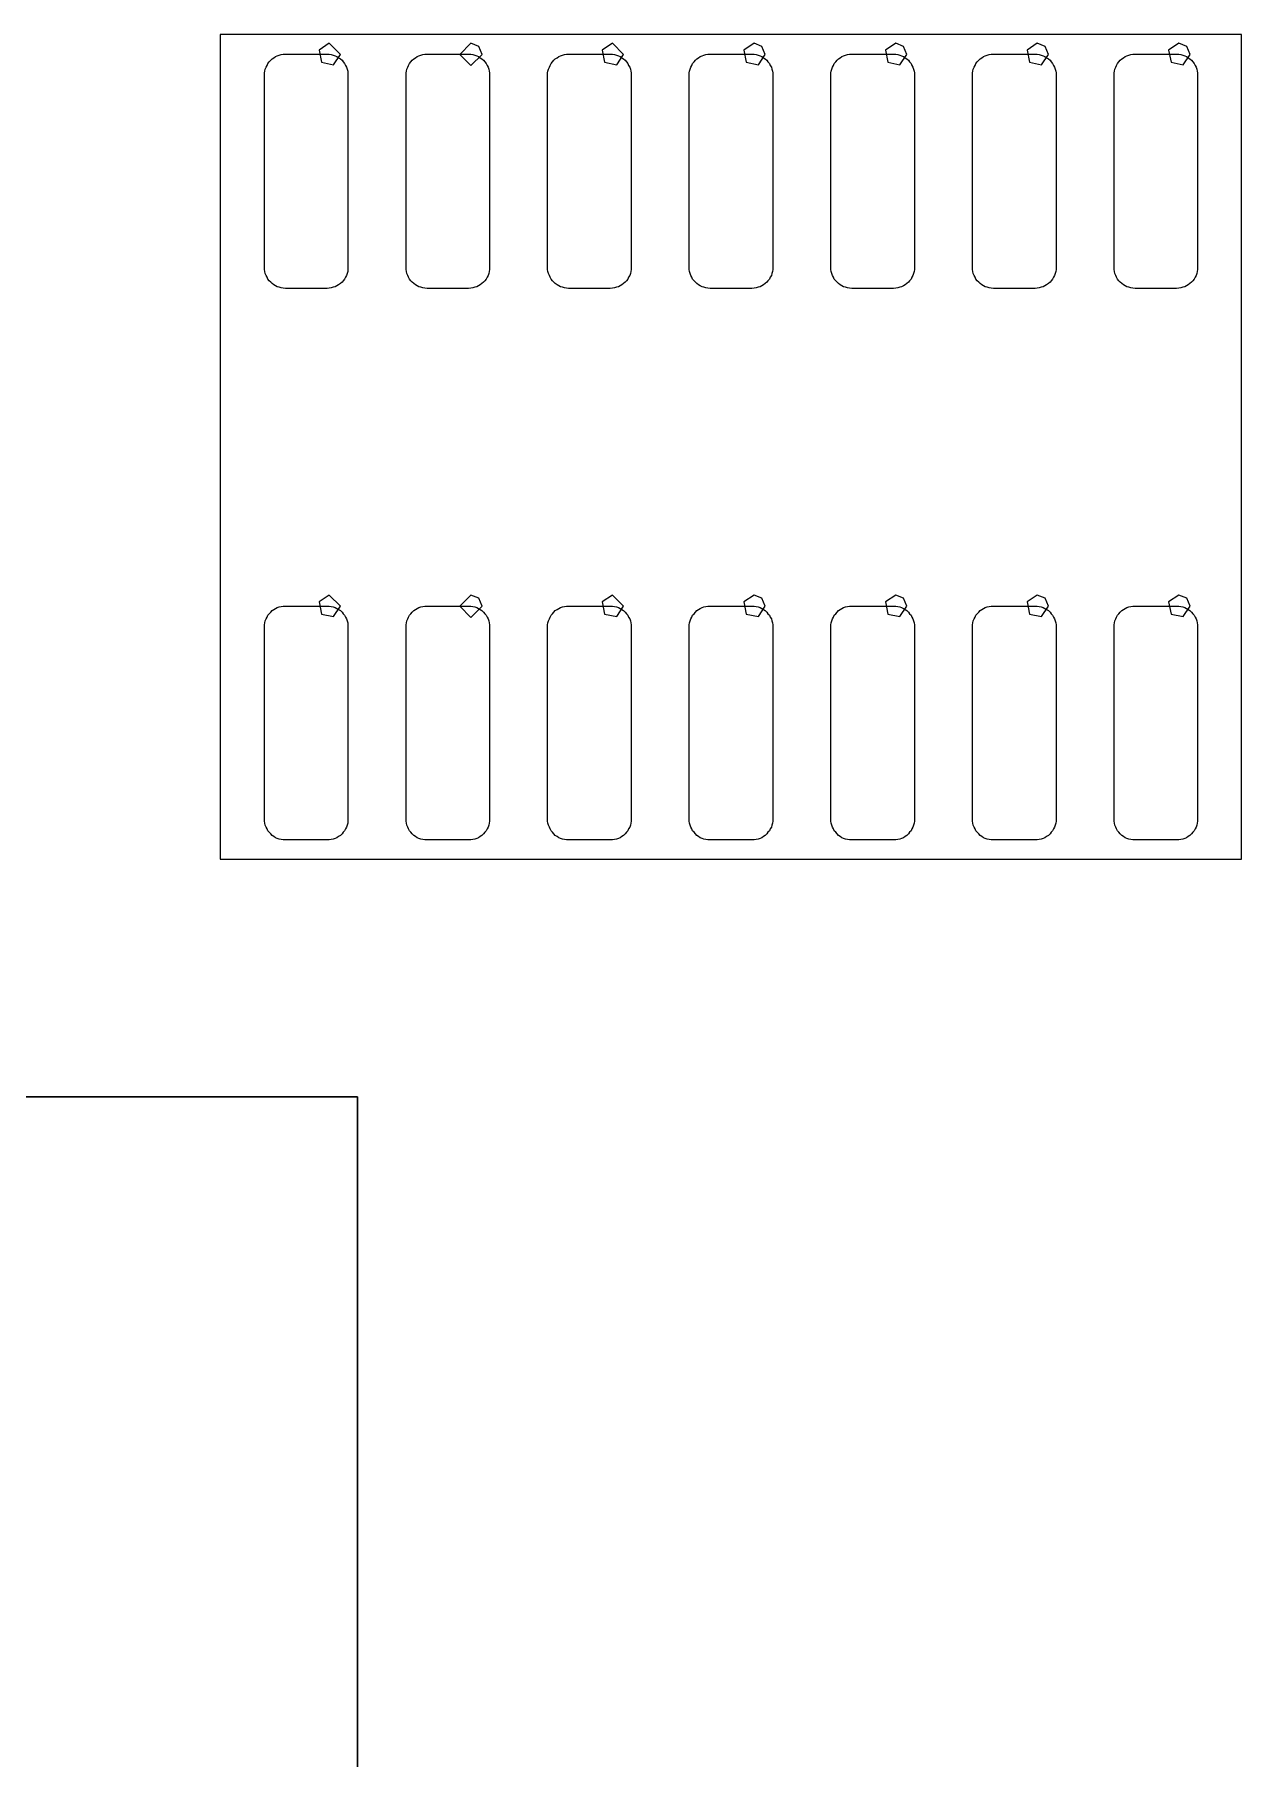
# Model space of a CAD drawing. Extents: x 114 to 258, y 8 to 198.
# Drawn here: x 184.65 to 195.48, y 40.87 to 56.34 of the extents above; entities that cross this region are included whole.
import ezdxf

# ---------------------------------------------------------------- set-up
doc = ezdxf.new("R2010")
doc.units = 0

msp = doc.modelspace()

# ---------------------------------------------------------------- linework, layer by layer
at = {"layer": 'Layer 1', "color": 7}
for points in [[(186.31916, 56.33954), (186.31916, 48.94052)], [(195.4784, 56.33954), (186.31916, 56.33954)], [(195.4784, 48.94052), (195.4784, 56.33954)], [(186.81446, 56.14142), (186.8297, 56.14904)], [(186.8297, 56.14904), (186.84748, 56.15412)], [(186.84748, 56.15412), (186.86526, 56.1592)], [(186.86526, 56.1592), (186.88304, 56.16174)], [(186.88304, 56.16174), (186.90336, 56.16174)], [(186.90336, 56.16174), (187.27674, 56.16174)], [(187.29706, 56.26047), (187.204672, 56.198738), (187.226349, 56.089759), (187.335328, 56.068082), (187.39706, 56.16047), (187.29706, 56.26047), (187.29706, 56.26047)], [(187.27674, 56.16174), (187.29706, 56.16174)], [(187.29706, 56.16174), (187.31484, 56.1592)], [(187.31484, 56.1592), (187.33262, 56.15412)], [(187.33262, 56.15412), (187.3504, 56.14904)], [(187.3504, 56.14904), (187.36564, 56.14142)], [(188.08446, 56.14142), (188.0997, 56.14904)], [(188.0997, 56.14904), (188.11748, 56.15412)], [(188.11748, 56.15412), (188.13526, 56.1592)], [(188.13526, 56.1592), (188.15304, 56.16174)], [(188.15304, 56.16174), (188.17336, 56.16174)], [(188.17336, 56.16174), (188.54674, 56.16174)], [(188.56706, 56.26047), (188.46706, 56.16047), (188.56706, 56.06047), (188.66706, 56.16047), (188.637771, 56.231181), (188.56706, 56.26047), (188.56706, 56.26047)], [(188.54674, 56.16174), (188.56706, 56.16174)], [(188.56706, 56.16174), (188.58484, 56.1592)], [(188.58484, 56.1592), (188.60262, 56.15412)], [(188.60262, 56.15412), (188.6204, 56.14904)], [(188.6204, 56.14904), (188.63564, 56.14142)], [(189.35446, 56.14142), (189.3697, 56.14904)], [(189.3697, 56.14904), (189.38748, 56.15412)], [(189.38748, 56.15412), (189.40526, 56.1592)], [(189.40526, 56.1592), (189.42304, 56.16174)], [(189.42304, 56.16174), (189.44336, 56.16174)], [(189.44336, 56.16174), (189.81674, 56.16174)], [(189.83706, 56.26047), (189.744672, 56.198738), (189.766349, 56.089759), (189.875328, 56.068082), (189.93706, 56.16047), (189.83706, 56.26047), (189.83706, 56.26047)], [(189.81674, 56.16174), (189.83706, 56.16174)], [(189.83706, 56.16174), (189.85484, 56.1592)], [(189.85484, 56.1592), (189.87262, 56.15412)], [(189.87262, 56.15412), (189.8904, 56.14904)], [(189.8904, 56.14904), (189.90564, 56.14142)], [(190.62446, 56.14142), (190.6397, 56.14904)], [(190.6397, 56.14904), (190.65748, 56.15412)], [(190.65748, 56.15412), (190.67526, 56.1592)], [(190.67526, 56.1592), (190.69304, 56.16174)], [(190.69304, 56.16174), (190.71336, 56.16174)], [(190.71336, 56.16174), (191.08674, 56.16174)], [(191.10706, 56.26047), (191.014672, 56.198738), (191.036349, 56.089759), (191.145328, 56.068082), (191.20706, 56.16047), (191.177771, 56.231181), (191.10706, 56.26047), (191.10706, 56.26047)], [(191.08674, 56.16174), (191.10706, 56.16174)], [(191.10706, 56.16174), (191.12484, 56.1592)], [(191.12484, 56.1592), (191.14262, 56.15412)], [(191.14262, 56.15412), (191.1604, 56.14904)], [(191.1604, 56.14904), (191.17564, 56.14142)], [(191.89446, 56.14142), (191.9097, 56.14904)], [(191.9097, 56.14904), (191.92748, 56.15412)], [(191.92748, 56.15412), (191.94526, 56.1592)], [(191.94526, 56.1592), (191.96304, 56.16174)], [(191.96304, 56.16174), (191.98336, 56.16174)], [(191.98336, 56.16174), (192.35674, 56.16174)], [(192.37706, 56.26047), (192.284672, 56.198738), (192.306349, 56.089759), (192.415328, 56.068082), (192.47706, 56.16047), (192.447771, 56.231181), (192.37706, 56.26047), (192.37706, 56.26047)], [(192.35674, 56.16174), (192.37706, 56.16174)], [(192.37706, 56.16174), (192.39484, 56.1592)], [(192.39484, 56.1592), (192.41262, 56.15412)], [(192.41262, 56.15412), (192.4304, 56.14904)], [(192.4304, 56.14904), (192.44564, 56.14142)], [(193.16446, 56.14142), (193.1797, 56.14904)], [(193.1797, 56.14904), (193.19748, 56.15412)], [(193.19748, 56.15412), (193.21526, 56.1592)], [(193.21526, 56.1592), (193.23304, 56.16174)], [(193.23304, 56.16174), (193.25336, 56.16174)], [(193.25336, 56.16174), (193.62674, 56.16174)], [(193.64706, 56.26047), (193.554672, 56.198738), (193.576349, 56.089759), (193.685328, 56.068082), (193.74706, 56.16047), (193.717771, 56.231181), (193.64706, 56.26047), (193.64706, 56.26047)], [(193.62674, 56.16174), (193.64706, 56.16174)], [(193.64706, 56.16174), (193.66484, 56.1592)], [(193.66484, 56.1592), (193.68262, 56.15412)], [(193.68262, 56.15412), (193.7004, 56.14904)], [(193.7004, 56.14904), (193.71564, 56.14142)], [(194.43446, 56.14142), (194.4497, 56.14904)], [(194.4497, 56.14904), (194.46748, 56.15412)], [(194.46748, 56.15412), (194.48526, 56.1592)], [(194.48526, 56.1592), (194.50304, 56.16174)], [(194.50304, 56.16174), (194.52336, 56.16174)], [(194.52336, 56.16174), (194.89674, 56.16174)], [(194.91706, 56.26047), (194.824672, 56.198738), (194.846349, 56.089759), (194.955328, 56.068082), (195.01706, 56.16047), (194.987771, 56.231181), (194.91706, 56.26047), (194.91706, 56.26047)], [(194.89674, 56.16174), (194.91706, 56.16174)], [(194.91706, 56.16174), (194.93484, 56.1592)], [(194.93484, 56.1592), (194.95262, 56.15412)], [(194.95262, 56.15412), (194.9704, 56.14904)], [(194.9704, 56.14904), (194.98564, 56.14142)], [(186.7154, 55.9941), (186.71794, 56.01188)], [(186.7154, 55.97378), (186.7154, 55.9941)], [(186.71794, 56.01188), (186.72302, 56.02966)], [(186.72302, 56.02966), (186.73064, 56.04744)], [(186.73064, 56.04744), (186.73826, 56.06268)], [(186.73826, 56.06268), (186.74588, 56.07792)], [(186.74588, 56.07792), (186.75858, 56.09316)], [(186.75858, 56.09316), (186.77128, 56.1084)], [(186.77128, 56.1084), (186.78398, 56.1211)], [(186.78398, 56.1211), (186.79922, 56.13126)], [(186.79922, 56.13126), (186.81446, 56.14142)], [(187.36564, 56.14142), (187.38088, 56.13126)], [(187.38088, 56.13126), (187.39612, 56.1211)], [(187.39612, 56.1211), (187.41136, 56.1084)], [(187.41136, 56.1084), (187.42152, 56.09316)], [(187.42152, 56.09316), (187.43422, 56.07792)], [(187.43422, 56.07792), (187.44184, 56.06268)], [(187.44184, 56.06268), (187.452, 56.04744)], [(187.452, 56.04744), (187.45708, 56.02966)], [(187.45708, 56.02966), (187.46216, 56.01188)], [(187.46216, 56.01188), (187.4647, 55.9941)], [(187.4647, 55.9941), (187.4647, 55.97378)], [(187.9854, 55.9941), (187.98794, 56.01188)], [(187.9854, 55.97378), (187.9854, 55.9941)], [(187.98794, 56.01188), (187.99302, 56.02966)], [(187.99302, 56.02966), (188.00064, 56.04744)], [(188.00064, 56.04744), (188.00826, 56.06268)], [(188.00826, 56.06268), (188.01588, 56.07792)], [(188.01588, 56.07792), (188.02858, 56.09316)], [(188.02858, 56.09316), (188.04128, 56.1084)], [(188.04128, 56.1084), (188.05398, 56.1211)], [(188.05398, 56.1211), (188.06922, 56.13126)], [(188.06922, 56.13126), (188.08446, 56.14142)], [(188.63564, 56.14142), (188.65088, 56.13126)], [(188.65088, 56.13126), (188.66612, 56.1211)], [(188.66612, 56.1211), (188.68136, 56.1084)], [(188.68136, 56.1084), (188.69152, 56.09316)], [(188.69152, 56.09316), (188.70422, 56.07792)], [(188.70422, 56.07792), (188.71184, 56.06268)], [(188.71184, 56.06268), (188.722, 56.04744)], [(188.722, 56.04744), (188.72708, 56.02966)], [(188.72708, 56.02966), (188.73216, 56.01188)], [(188.73216, 56.01188), (188.7347, 55.9941)], [(188.7347, 55.9941), (188.7347, 55.97378)], [(189.2554, 55.9941), (189.25794, 56.01188)], [(189.2554, 55.97378), (189.2554, 55.9941)], [(189.25794, 56.01188), (189.26302, 56.02966)], [(189.26302, 56.02966), (189.27064, 56.04744)], [(189.27064, 56.04744), (189.27826, 56.06268)], [(189.27826, 56.06268), (189.28588, 56.07792)], [(189.28588, 56.07792), (189.29858, 56.09316)], [(189.29858, 56.09316), (189.31128, 56.1084)], [(189.31128, 56.1084), (189.32398, 56.1211)], [(189.32398, 56.1211), (189.33922, 56.13126)], [(189.33922, 56.13126), (189.35446, 56.14142)], [(189.90564, 56.14142), (189.92088, 56.13126)], [(189.92088, 56.13126), (189.93612, 56.1211)], [(189.93612, 56.1211), (189.95136, 56.1084)], [(189.95136, 56.1084), (189.96152, 56.09316)], [(189.96152, 56.09316), (189.97422, 56.07792)], [(189.97422, 56.07792), (189.98184, 56.06268)], [(189.98184, 56.06268), (189.992, 56.04744)], [(189.992, 56.04744), (189.99708, 56.02966)], [(189.99708, 56.02966), (190.00216, 56.01188)], [(190.00216, 56.01188), (190.0047, 55.9941)], [(190.0047, 55.9941), (190.0047, 55.97378)], [(190.5254, 55.9941), (190.52794, 56.01188)], [(190.5254, 55.97378), (190.5254, 55.9941)], [(190.52794, 56.01188), (190.53302, 56.02966)], [(190.53302, 56.02966), (190.54064, 56.04744)], [(190.54064, 56.04744), (190.54826, 56.06268)], [(190.54826, 56.06268), (190.55588, 56.07792)], [(190.55588, 56.07792), (190.56858, 56.09316)], [(190.56858, 56.09316), (190.58128, 56.1084)], [(190.58128, 56.1084), (190.59398, 56.1211)], [(190.59398, 56.1211), (190.60922, 56.13126)], [(190.60922, 56.13126), (190.62446, 56.14142)], [(191.17564, 56.14142), (191.19088, 56.13126)], [(191.19088, 56.13126), (191.20612, 56.1211)], [(191.20612, 56.1211), (191.22136, 56.1084)], [(191.22136, 56.1084), (191.23152, 56.09316)], [(191.23152, 56.09316), (191.24422, 56.07792)], [(191.24422, 56.07792), (191.25184, 56.06268)], [(191.25184, 56.06268), (191.262, 56.04744)], [(191.262, 56.04744), (191.26708, 56.02966)], [(191.26708, 56.02966), (191.27216, 56.01188)], [(191.27216, 56.01188), (191.2747, 55.9941)], [(191.2747, 55.9941), (191.2747, 55.97378)], [(191.7954, 55.9941), (191.79794, 56.01188)], [(191.7954, 55.97378), (191.7954, 55.9941)], [(191.79794, 56.01188), (191.80302, 56.02966)], [(191.80302, 56.02966), (191.81064, 56.04744)], [(191.81064, 56.04744), (191.81826, 56.06268)], [(191.81826, 56.06268), (191.82588, 56.07792)], [(191.82588, 56.07792), (191.83858, 56.09316)], [(191.83858, 56.09316), (191.85128, 56.1084)], [(191.85128, 56.1084), (191.86398, 56.1211)], [(191.86398, 56.1211), (191.87922, 56.13126)], [(191.87922, 56.13126), (191.89446, 56.14142)], [(192.44564, 56.14142), (192.46088, 56.13126)], [(192.46088, 56.13126), (192.47612, 56.1211)], [(192.47612, 56.1211), (192.49136, 56.1084)], [(192.49136, 56.1084), (192.50152, 56.09316)], [(192.50152, 56.09316), (192.51422, 56.07792)], [(192.51422, 56.07792), (192.52184, 56.06268)], [(192.52184, 56.06268), (192.532, 56.04744)], [(192.532, 56.04744), (192.53708, 56.02966)], [(192.53708, 56.02966), (192.54216, 56.01188)], [(192.54216, 56.01188), (192.5447, 55.9941)], [(192.5447, 55.9941), (192.5447, 55.97378)], [(193.0654, 55.9941), (193.06794, 56.01188)], [(193.0654, 55.97378), (193.0654, 55.9941)], [(193.06794, 56.01188), (193.07302, 56.02966)], [(193.07302, 56.02966), (193.08064, 56.04744)], [(193.08064, 56.04744), (193.08826, 56.06268)], [(193.08826, 56.06268), (193.09588, 56.07792)], [(193.09588, 56.07792), (193.10858, 56.09316)], [(193.10858, 56.09316), (193.12128, 56.1084)], [(193.12128, 56.1084), (193.13398, 56.1211)], [(193.13398, 56.1211), (193.14922, 56.13126)], [(193.14922, 56.13126), (193.16446, 56.14142)], [(193.71564, 56.14142), (193.73088, 56.13126)], [(193.73088, 56.13126), (193.74612, 56.1211)], [(193.74612, 56.1211), (193.76136, 56.1084)], [(193.76136, 56.1084), (193.77152, 56.09316)], [(193.77152, 56.09316), (193.78422, 56.07792)], [(193.78422, 56.07792), (193.79184, 56.06268)], [(193.79184, 56.06268), (193.802, 56.04744)], [(193.802, 56.04744), (193.80708, 56.02966)], [(193.80708, 56.02966), (193.81216, 56.01188)], [(193.81216, 56.01188), (193.8147, 55.9941)], [(193.8147, 55.9941), (193.8147, 55.97378)], [(194.3354, 55.9941), (194.33794, 56.01188)], [(194.3354, 55.97378), (194.3354, 55.9941)], [(194.33794, 56.01188), (194.34302, 56.02966)], [(194.34302, 56.02966), (194.35064, 56.04744)], [(194.35064, 56.04744), (194.35826, 56.06268)], [(194.35826, 56.06268), (194.36588, 56.07792)], [(194.36588, 56.07792), (194.37858, 56.09316)], [(194.37858, 56.09316), (194.39128, 56.1084)], [(194.39128, 56.1084), (194.40398, 56.1211)], [(194.40398, 56.1211), (194.41922, 56.13126)], [(194.41922, 56.13126), (194.43446, 56.14142)], [(194.98564, 56.14142), (195.00088, 56.13126)], [(195.00088, 56.13126), (195.01612, 56.1211)], [(195.01612, 56.1211), (195.03136, 56.1084)], [(195.03136, 56.1084), (195.04152, 56.09316)], [(195.04152, 56.09316), (195.05422, 56.07792)], [(195.05422, 56.07792), (195.06184, 56.06268)], [(195.06184, 56.06268), (195.072, 56.04744)], [(195.072, 56.04744), (195.07708, 56.02966)], [(195.07708, 56.02966), (195.08216, 56.01188)], [(195.08216, 56.01188), (195.0847, 55.9941)], [(195.0847, 55.9941), (195.0847, 55.97378)], [(186.7154, 54.24912), (186.7154, 55.97378)], [(187.4647, 55.97378), (187.4647, 54.24912)], [(187.9854, 54.24912), (187.9854, 55.97378)], [(188.7347, 55.97378), (188.7347, 54.24912)], [(189.2554, 54.24912), (189.2554, 55.97378)], [(190.0047, 55.97378), (190.0047, 54.24912)], [(190.5254, 54.24912), (190.5254, 55.97378)], [(191.2747, 55.97378), (191.2747, 54.24912)], [(191.7954, 54.24912), (191.7954, 55.97378)], [(192.5447, 55.97378), (192.5447, 54.24912)], [(193.0654, 54.24912), (193.0654, 55.97378)], [(193.8147, 55.97378), (193.8147, 54.24912)], [(194.3354, 54.24912), (194.3354, 55.97378)], [(195.0847, 55.97378), (195.0847, 54.24912)], [(186.7154, 54.23134), (186.7154, 54.24912)], [(186.71794, 54.21356), (186.7154, 54.23134)], [(186.72302, 54.19578), (186.71794, 54.21356)], [(186.73064, 54.178), (186.72302, 54.19578)], [(186.73826, 54.16276), (186.73064, 54.178)], [(186.74588, 54.14498), (186.73826, 54.16276)], [(186.75858, 54.12974), (186.74588, 54.14498)], [(187.43422, 54.14498), (187.42152, 54.12974)], [(187.44184, 54.16276), (187.43422, 54.14498)], [(187.452, 54.178), (187.44184, 54.16276)], [(187.45708, 54.19578), (187.452, 54.178)], [(187.46216, 54.21356), (187.45708, 54.19578)], [(187.4647, 54.23134), (187.46216, 54.21356)], [(187.4647, 54.24912), (187.4647, 54.23134)], [(187.9854, 54.23134), (187.9854, 54.24912)], [(187.98794, 54.21356), (187.9854, 54.23134)], [(187.99302, 54.19578), (187.98794, 54.21356)], [(188.00064, 54.178), (187.99302, 54.19578)], [(188.00826, 54.16276), (188.00064, 54.178)], [(188.01588, 54.14498), (188.00826, 54.16276)], [(188.02858, 54.12974), (188.01588, 54.14498)], [(188.70422, 54.14498), (188.69152, 54.12974)], [(188.71184, 54.16276), (188.70422, 54.14498)], [(188.722, 54.178), (188.71184, 54.16276)], [(188.72708, 54.19578), (188.722, 54.178)], [(188.73216, 54.21356), (188.72708, 54.19578)], [(188.7347, 54.23134), (188.73216, 54.21356)], [(188.7347, 54.24912), (188.7347, 54.23134)], [(189.2554, 54.23134), (189.2554, 54.24912)], [(189.25794, 54.21356), (189.2554, 54.23134)], [(189.26302, 54.19578), (189.25794, 54.21356)], [(189.27064, 54.178), (189.26302, 54.19578)], [(189.27826, 54.16276), (189.27064, 54.178)], [(189.28588, 54.14498), (189.27826, 54.16276)], [(189.29858, 54.12974), (189.28588, 54.14498)], [(189.97422, 54.14498), (189.96152, 54.12974)], [(189.98184, 54.16276), (189.97422, 54.14498)], [(189.992, 54.178), (189.98184, 54.16276)], [(189.99708, 54.19578), (189.992, 54.178)], [(190.00216, 54.21356), (189.99708, 54.19578)], [(190.0047, 54.23134), (190.00216, 54.21356)], [(190.0047, 54.24912), (190.0047, 54.23134)], [(190.5254, 54.23134), (190.5254, 54.24912)], [(190.52794, 54.21356), (190.5254, 54.23134)], [(190.53302, 54.19578), (190.52794, 54.21356)], [(190.54064, 54.178), (190.53302, 54.19578)], [(190.54826, 54.16276), (190.54064, 54.178)], [(190.55588, 54.14498), (190.54826, 54.16276)], [(190.56858, 54.12974), (190.55588, 54.14498)], [(191.24422, 54.14498), (191.23152, 54.12974)], [(191.25184, 54.16276), (191.24422, 54.14498)], [(191.262, 54.178), (191.25184, 54.16276)], [(191.26708, 54.19578), (191.262, 54.178)], [(191.27216, 54.21356), (191.26708, 54.19578)], [(191.2747, 54.23134), (191.27216, 54.21356)], [(191.2747, 54.24912), (191.2747, 54.23134)], [(191.7954, 54.23134), (191.7954, 54.24912)], [(191.79794, 54.21356), (191.7954, 54.23134)], [(191.80302, 54.19578), (191.79794, 54.21356)], [(191.81064, 54.178), (191.80302, 54.19578)], [(191.81826, 54.16276), (191.81064, 54.178)], [(191.82588, 54.14498), (191.81826, 54.16276)], [(191.83858, 54.12974), (191.82588, 54.14498)], [(192.51422, 54.14498), (192.50152, 54.12974)], [(192.52184, 54.16276), (192.51422, 54.14498)], [(192.532, 54.178), (192.52184, 54.16276)], [(192.53708, 54.19578), (192.532, 54.178)], [(192.54216, 54.21356), (192.53708, 54.19578)], [(192.5447, 54.23134), (192.54216, 54.21356)], [(192.5447, 54.24912), (192.5447, 54.23134)], [(193.0654, 54.23134), (193.0654, 54.24912)], [(193.06794, 54.21356), (193.0654, 54.23134)], [(193.07302, 54.19578), (193.06794, 54.21356)], [(193.08064, 54.178), (193.07302, 54.19578)], [(193.08826, 54.16276), (193.08064, 54.178)], [(193.09588, 54.14498), (193.08826, 54.16276)], [(193.10858, 54.12974), (193.09588, 54.14498)], [(193.78422, 54.14498), (193.77152, 54.12974)], [(193.79184, 54.16276), (193.78422, 54.14498)], [(193.802, 54.178), (193.79184, 54.16276)], [(193.80708, 54.19578), (193.802, 54.178)], [(193.81216, 54.21356), (193.80708, 54.19578)], [(193.8147, 54.23134), (193.81216, 54.21356)], [(193.8147, 54.24912), (193.8147, 54.23134)], [(194.3354, 54.23134), (194.3354, 54.24912)], [(194.33794, 54.21356), (194.3354, 54.23134)], [(194.34302, 54.19578), (194.33794, 54.21356)], [(194.35064, 54.178), (194.34302, 54.19578)], [(194.35826, 54.16276), (194.35064, 54.178)], [(194.36588, 54.14498), (194.35826, 54.16276)], [(194.37858, 54.12974), (194.36588, 54.14498)], [(195.05422, 54.14498), (195.04152, 54.12974)], [(195.06184, 54.16276), (195.05422, 54.14498)], [(195.072, 54.178), (195.06184, 54.16276)], [(195.07708, 54.19578), (195.072, 54.178)], [(195.08216, 54.21356), (195.07708, 54.19578)], [(195.0847, 54.23134), (195.08216, 54.21356)], [(195.0847, 54.24912), (195.0847, 54.23134)], [(186.77128, 54.11704), (186.75858, 54.12974)], [(186.78398, 54.10434), (186.77128, 54.11704)], [(186.79922, 54.09418), (186.78398, 54.10434)], [(186.81446, 54.08402), (186.79922, 54.09418)], [(186.8297, 54.0764), (186.81446, 54.08402)], [(186.84748, 54.07132), (186.8297, 54.0764)], [(186.86526, 54.06624), (186.84748, 54.07132)], [(186.88304, 54.0637), (186.86526, 54.06624)], [(186.90336, 54.06116), (186.88304, 54.0637)], [(187.27674, 54.06116), (186.90336, 54.06116)], [(187.29706, 54.0637), (187.27674, 54.06116)], [(187.31484, 54.06624), (187.29706, 54.0637)], [(187.33262, 54.07132), (187.31484, 54.06624)], [(187.3504, 54.0764), (187.33262, 54.07132)], [(187.36564, 54.08402), (187.3504, 54.0764)], [(187.38088, 54.09418), (187.36564, 54.08402)], [(187.39612, 54.10434), (187.38088, 54.09418)], [(187.41136, 54.11704), (187.39612, 54.10434)], [(187.42152, 54.12974), (187.41136, 54.11704)], [(188.04128, 54.11704), (188.02858, 54.12974)], [(188.05398, 54.10434), (188.04128, 54.11704)], [(188.06922, 54.09418), (188.05398, 54.10434)], [(188.08446, 54.08402), (188.06922, 54.09418)], [(188.0997, 54.0764), (188.08446, 54.08402)], [(188.11748, 54.07132), (188.0997, 54.0764)], [(188.13526, 54.06624), (188.11748, 54.07132)], [(188.15304, 54.0637), (188.13526, 54.06624)], [(188.17336, 54.06116), (188.15304, 54.0637)], [(188.54674, 54.06116), (188.17336, 54.06116)], [(188.56706, 54.0637), (188.54674, 54.06116)], [(188.58484, 54.06624), (188.56706, 54.0637)], [(188.60262, 54.07132), (188.58484, 54.06624)], [(188.6204, 54.0764), (188.60262, 54.07132)], [(188.63564, 54.08402), (188.6204, 54.0764)], [(188.65088, 54.09418), (188.63564, 54.08402)], [(188.66612, 54.10434), (188.65088, 54.09418)], [(188.68136, 54.11704), (188.66612, 54.10434)], [(188.69152, 54.12974), (188.68136, 54.11704)], [(189.31128, 54.11704), (189.29858, 54.12974)], [(189.32398, 54.10434), (189.31128, 54.11704)], [(189.33922, 54.09418), (189.32398, 54.10434)], [(189.35446, 54.08402), (189.33922, 54.09418)], [(189.3697, 54.0764), (189.35446, 54.08402)], [(189.38748, 54.07132), (189.3697, 54.0764)], [(189.40526, 54.06624), (189.38748, 54.07132)], [(189.42304, 54.0637), (189.40526, 54.06624)], [(189.44336, 54.06116), (189.42304, 54.0637)], [(189.81674, 54.06116), (189.44336, 54.06116)], [(189.83706, 54.0637), (189.81674, 54.06116)], [(189.85484, 54.06624), (189.83706, 54.0637)], [(189.87262, 54.07132), (189.85484, 54.06624)], [(189.8904, 54.0764), (189.87262, 54.07132)], [(189.90564, 54.08402), (189.8904, 54.0764)], [(189.92088, 54.09418), (189.90564, 54.08402)], [(189.93612, 54.10434), (189.92088, 54.09418)], [(189.95136, 54.11704), (189.93612, 54.10434)], [(189.96152, 54.12974), (189.95136, 54.11704)], [(190.58128, 54.11704), (190.56858, 54.12974)], [(190.59398, 54.10434), (190.58128, 54.11704)], [(190.60922, 54.09418), (190.59398, 54.10434)], [(190.62446, 54.08402), (190.60922, 54.09418)], [(190.6397, 54.0764), (190.62446, 54.08402)], [(190.65748, 54.07132), (190.6397, 54.0764)], [(190.67526, 54.06624), (190.65748, 54.07132)], [(190.69304, 54.0637), (190.67526, 54.06624)], [(190.71336, 54.06116), (190.69304, 54.0637)], [(191.08674, 54.06116), (190.71336, 54.06116)], [(191.10706, 54.0637), (191.08674, 54.06116)], [(191.12484, 54.06624), (191.10706, 54.0637)], [(191.14262, 54.07132), (191.12484, 54.06624)], [(191.1604, 54.0764), (191.14262, 54.07132)], [(191.17564, 54.08402), (191.1604, 54.0764)], [(191.19088, 54.09418), (191.17564, 54.08402)], [(191.20612, 54.10434), (191.19088, 54.09418)], [(191.22136, 54.11704), (191.20612, 54.10434)], [(191.23152, 54.12974), (191.22136, 54.11704)], [(191.85128, 54.11704), (191.83858, 54.12974)], [(191.86398, 54.10434), (191.85128, 54.11704)], [(191.87922, 54.09418), (191.86398, 54.10434)], [(191.89446, 54.08402), (191.87922, 54.09418)], [(191.9097, 54.0764), (191.89446, 54.08402)], [(191.92748, 54.07132), (191.9097, 54.0764)], [(191.94526, 54.06624), (191.92748, 54.07132)], [(191.96304, 54.0637), (191.94526, 54.06624)], [(191.98336, 54.06116), (191.96304, 54.0637)], [(192.35674, 54.06116), (191.98336, 54.06116)], [(192.37706, 54.0637), (192.35674, 54.06116)], [(192.39484, 54.06624), (192.37706, 54.0637)], [(192.41262, 54.07132), (192.39484, 54.06624)], [(192.4304, 54.0764), (192.41262, 54.07132)], [(192.44564, 54.08402), (192.4304, 54.0764)], [(192.46088, 54.09418), (192.44564, 54.08402)], [(192.47612, 54.10434), (192.46088, 54.09418)], [(192.49136, 54.11704), (192.47612, 54.10434)], [(192.50152, 54.12974), (192.49136, 54.11704)], [(193.12128, 54.11704), (193.10858, 54.12974)], [(193.13398, 54.10434), (193.12128, 54.11704)], [(193.14922, 54.09418), (193.13398, 54.10434)], [(193.16446, 54.08402), (193.14922, 54.09418)], [(193.1797, 54.0764), (193.16446, 54.08402)], [(193.19748, 54.07132), (193.1797, 54.0764)], [(193.21526, 54.06624), (193.19748, 54.07132)], [(193.23304, 54.0637), (193.21526, 54.06624)], [(193.25336, 54.06116), (193.23304, 54.0637)], [(193.62674, 54.06116), (193.25336, 54.06116)], [(193.64706, 54.0637), (193.62674, 54.06116)], [(193.66484, 54.06624), (193.64706, 54.0637)], [(193.68262, 54.07132), (193.66484, 54.06624)], [(193.7004, 54.0764), (193.68262, 54.07132)], [(193.71564, 54.08402), (193.7004, 54.0764)], [(193.73088, 54.09418), (193.71564, 54.08402)], [(193.74612, 54.10434), (193.73088, 54.09418)], [(193.76136, 54.11704), (193.74612, 54.10434)], [(193.77152, 54.12974), (193.76136, 54.11704)], [(194.39128, 54.11704), (194.37858, 54.12974)], [(194.40398, 54.10434), (194.39128, 54.11704)], [(194.41922, 54.09418), (194.40398, 54.10434)], [(194.43446, 54.08402), (194.41922, 54.09418)], [(194.4497, 54.0764), (194.43446, 54.08402)], [(194.46748, 54.07132), (194.4497, 54.0764)], [(194.48526, 54.06624), (194.46748, 54.07132)], [(194.50304, 54.0637), (194.48526, 54.06624)], [(194.52336, 54.06116), (194.50304, 54.0637)], [(194.89674, 54.06116), (194.52336, 54.06116)], [(194.91706, 54.0637), (194.89674, 54.06116)], [(194.93484, 54.06624), (194.91706, 54.0637)], [(194.95262, 54.07132), (194.93484, 54.06624)], [(194.9704, 54.0764), (194.95262, 54.07132)], [(194.98564, 54.08402), (194.9704, 54.0764)], [(195.00088, 54.09418), (194.98564, 54.08402)], [(195.01612, 54.10434), (195.00088, 54.09418)], [(195.03136, 54.11704), (195.01612, 54.10434)], [(195.04152, 54.12974), (195.03136, 54.11704)], [(186.81446, 51.19096), (186.8297, 51.19858)], [(186.8297, 51.19858), (186.84748, 51.20366)], [(186.84748, 51.20366), (186.86526, 51.20874)], [(186.86526, 51.20874), (186.88304, 51.21128)], [(186.88304, 51.21128), (186.90336, 51.21128)], [(186.90336, 51.21128), (187.27674, 51.21128)], [(187.29706, 51.310264), (187.204672, 51.248532), (187.226349, 51.139553), (187.335328, 51.117876), (187.39706, 51.210264), (187.29706, 51.310264), (187.29706, 51.310264)], [(187.27674, 51.21128), (187.29706, 51.21128)], [(187.29706, 51.21128), (187.31484, 51.20874)], [(187.31484, 51.20874), (187.33262, 51.20366)], [(187.33262, 51.20366), (187.3504, 51.19858)], [(187.3504, 51.19858), (187.36564, 51.19096)], [(188.08446, 51.19096), (188.0997, 51.19858)], [(188.0997, 51.19858), (188.11748, 51.20366)], [(188.11748, 51.20366), (188.13526, 51.20874)], [(188.13526, 51.20874), (188.15304, 51.21128)], [(188.15304, 51.21128), (188.17336, 51.21128)], [(188.17336, 51.21128), (188.54674, 51.21128)], [(188.56706, 51.310264), (188.46706, 51.210264), (188.56706, 51.110264), (188.66706, 51.210264), (188.637771, 51.280975), (188.56706, 51.310264), (188.56706, 51.310264)], [(188.54674, 51.21128), (188.56706, 51.21128)], [(188.56706, 51.21128), (188.58484, 51.20874)], [(188.58484, 51.20874), (188.60262, 51.20366)], [(188.60262, 51.20366), (188.6204, 51.19858)], [(188.6204, 51.19858), (188.63564, 51.19096)], [(189.35446, 51.19096), (189.3697, 51.19858)], [(189.3697, 51.19858), (189.38748, 51.20366)], [(189.38748, 51.20366), (189.40526, 51.20874)], [(189.40526, 51.20874), (189.42304, 51.21128)], [(189.42304, 51.21128), (189.44336, 51.21128)], [(189.44336, 51.21128), (189.81674, 51.21128)], [(189.83706, 51.310264), (189.744672, 51.248532), (189.766349, 51.139553), (189.875328, 51.117876), (189.93706, 51.210264), (189.83706, 51.310264), (189.83706, 51.310264)], [(189.81674, 51.21128), (189.83706, 51.21128)], [(189.83706, 51.21128), (189.85484, 51.20874)], [(189.85484, 51.20874), (189.87262, 51.20366)], [(189.87262, 51.20366), (189.8904, 51.19858)], [(189.8904, 51.19858), (189.90564, 51.19096)], [(190.62446, 51.19096), (190.6397, 51.19858)], [(190.6397, 51.19858), (190.65748, 51.20366)], [(190.65748, 51.20366), (190.67526, 51.20874)], [(190.67526, 51.20874), (190.69304, 51.21128)], [(190.69304, 51.21128), (190.71336, 51.21128)], [(190.71336, 51.21128), (191.08674, 51.21128)], [(191.10706, 51.310264), (191.014672, 51.248532), (191.036349, 51.139553), (191.145328, 51.117876), (191.20706, 51.210264), (191.177771, 51.280975), (191.10706, 51.310264), (191.10706, 51.310264)], [(191.08674, 51.21128), (191.10706, 51.21128)], [(191.10706, 51.21128), (191.12484, 51.20874)], [(191.12484, 51.20874), (191.14262, 51.20366)], [(191.14262, 51.20366), (191.1604, 51.19858)], [(191.1604, 51.19858), (191.17564, 51.19096)], [(191.89446, 51.19096), (191.9097, 51.19858)], [(191.9097, 51.19858), (191.92748, 51.20366)], [(191.92748, 51.20366), (191.94526, 51.20874)], [(191.94526, 51.20874), (191.96304, 51.21128)], [(191.96304, 51.21128), (191.98336, 51.21128)], [(191.98336, 51.21128), (192.35674, 51.21128)], [(192.37706, 51.310264), (192.284672, 51.248532), (192.306349, 51.139553), (192.415328, 51.117876), (192.47706, 51.210264), (192.447771, 51.280975), (192.37706, 51.310264), (192.37706, 51.310264)], [(192.35674, 51.21128), (192.37706, 51.21128)], [(192.37706, 51.21128), (192.39484, 51.20874)], [(192.39484, 51.20874), (192.41262, 51.20366)], [(192.41262, 51.20366), (192.4304, 51.19858)], [(192.4304, 51.19858), (192.44564, 51.19096)], [(193.16446, 51.19096), (193.1797, 51.19858)], [(193.1797, 51.19858), (193.19748, 51.20366)], [(193.19748, 51.20366), (193.21526, 51.20874)], [(193.21526, 51.20874), (193.23304, 51.21128)], [(193.23304, 51.21128), (193.25336, 51.21128)], [(193.25336, 51.21128), (193.62674, 51.21128)], [(193.64706, 51.310264), (193.554672, 51.248532), (193.576349, 51.139553), (193.685328, 51.117876), (193.74706, 51.210264), (193.717771, 51.280975), (193.64706, 51.310264), (193.64706, 51.310264)], [(193.62674, 51.21128), (193.64706, 51.21128)], [(193.64706, 51.21128), (193.66484, 51.20874)], [(193.66484, 51.20874), (193.68262, 51.20366)], [(193.68262, 51.20366), (193.7004, 51.19858)], [(193.7004, 51.19858), (193.71564, 51.19096)], [(194.43446, 51.19096), (194.4497, 51.19858)], [(194.4497, 51.19858), (194.46748, 51.20366)], [(194.46748, 51.20366), (194.48526, 51.20874)], [(194.48526, 51.20874), (194.50304, 51.21128)], [(194.50304, 51.21128), (194.52336, 51.21128)], [(194.52336, 51.21128), (194.89674, 51.21128)], [(194.91706, 51.310264), (194.824672, 51.248532), (194.846349, 51.139553), (194.955328, 51.117876), (195.01706, 51.210264), (194.987771, 51.280975), (194.91706, 51.310264), (194.91706, 51.310264)], [(194.89674, 51.21128), (194.91706, 51.21128)], [(194.91706, 51.21128), (194.93484, 51.20874)], [(194.93484, 51.20874), (194.95262, 51.20366)], [(194.95262, 51.20366), (194.9704, 51.19858)], [(194.9704, 51.19858), (194.98564, 51.19096)], [(186.7154, 51.04364), (186.71794, 51.06142)], [(186.7154, 51.02586), (186.7154, 51.04364)], [(186.71794, 51.06142), (186.72302, 51.0792)], [(186.72302, 51.0792), (186.73064, 51.09698)], [(186.73064, 51.09698), (186.73826, 51.11222)], [(186.73826, 51.11222), (186.74588, 51.13)], [(186.74588, 51.13), (186.75858, 51.1427)], [(186.75858, 51.1427), (186.77128, 51.15794)], [(186.77128, 51.15794), (186.78398, 51.17064)], [(186.78398, 51.17064), (186.79922, 51.1808)], [(186.79922, 51.1808), (186.81446, 51.19096)], [(187.36564, 51.19096), (187.38088, 51.1808)], [(187.38088, 51.1808), (187.39612, 51.17064)], [(187.39612, 51.17064), (187.41136, 51.15794)], [(187.41136, 51.15794), (187.42152, 51.1427)], [(187.42152, 51.1427), (187.43422, 51.13)], [(187.43422, 51.13), (187.44184, 51.11222)], [(187.44184, 51.11222), (187.452, 51.09698)], [(187.452, 51.09698), (187.45708, 51.0792)], [(187.45708, 51.0792), (187.46216, 51.06142)], [(187.46216, 51.06142), (187.4647, 51.04364)], [(187.4647, 51.04364), (187.4647, 51.02586)], [(187.9854, 51.04364), (187.98794, 51.06142)], [(187.9854, 51.02586), (187.9854, 51.04364)], [(187.98794, 51.06142), (187.99302, 51.0792)], [(187.99302, 51.0792), (188.00064, 51.09698)], [(188.00064, 51.09698), (188.00826, 51.11222)], [(188.00826, 51.11222), (188.01588, 51.13)], [(188.01588, 51.13), (188.02858, 51.1427)], [(188.02858, 51.1427), (188.04128, 51.15794)], [(188.04128, 51.15794), (188.05398, 51.17064)], [(188.05398, 51.17064), (188.06922, 51.1808)], [(188.06922, 51.1808), (188.08446, 51.19096)], [(188.63564, 51.19096), (188.65088, 51.1808)], [(188.65088, 51.1808), (188.66612, 51.17064)], [(188.66612, 51.17064), (188.68136, 51.15794)], [(188.68136, 51.15794), (188.69152, 51.1427)], [(188.69152, 51.1427), (188.70422, 51.13)], [(188.70422, 51.13), (188.71184, 51.11222)], [(188.71184, 51.11222), (188.722, 51.09698)], [(188.722, 51.09698), (188.72708, 51.0792)], [(188.72708, 51.0792), (188.73216, 51.06142)], [(188.73216, 51.06142), (188.7347, 51.04364)], [(188.7347, 51.04364), (188.7347, 51.02586)], [(189.2554, 51.04364), (189.25794, 51.06142)], [(189.2554, 51.02586), (189.2554, 51.04364)], [(189.25794, 51.06142), (189.26302, 51.0792)], [(189.26302, 51.0792), (189.27064, 51.09698)], [(189.27064, 51.09698), (189.27826, 51.11222)], [(189.27826, 51.11222), (189.28588, 51.13)], [(189.28588, 51.13), (189.29858, 51.1427)], [(189.29858, 51.1427), (189.31128, 51.15794)], [(189.31128, 51.15794), (189.32398, 51.17064)], [(189.32398, 51.17064), (189.33922, 51.1808)], [(189.33922, 51.1808), (189.35446, 51.19096)], [(189.90564, 51.19096), (189.92088, 51.1808)], [(189.92088, 51.1808), (189.93612, 51.17064)], [(189.93612, 51.17064), (189.95136, 51.15794)], [(189.95136, 51.15794), (189.96152, 51.1427)], [(189.96152, 51.1427), (189.97422, 51.13)], [(189.97422, 51.13), (189.98184, 51.11222)], [(189.98184, 51.11222), (189.992, 51.09698)], [(189.992, 51.09698), (189.99708, 51.0792)], [(189.99708, 51.0792), (190.00216, 51.06142)], [(190.00216, 51.06142), (190.0047, 51.04364)], [(190.0047, 51.04364), (190.0047, 51.02586)], [(190.5254, 51.04364), (190.52794, 51.06142)], [(190.5254, 51.02586), (190.5254, 51.04364)], [(190.52794, 51.06142), (190.53302, 51.0792)], [(190.53302, 51.0792), (190.54064, 51.09698)], [(190.54064, 51.09698), (190.54826, 51.11222)], [(190.54826, 51.11222), (190.55588, 51.13)], [(190.55588, 51.13), (190.56858, 51.1427)], [(190.56858, 51.1427), (190.58128, 51.15794)], [(190.58128, 51.15794), (190.59398, 51.17064)], [(190.59398, 51.17064), (190.60922, 51.1808)], [(190.60922, 51.1808), (190.62446, 51.19096)], [(191.17564, 51.19096), (191.19088, 51.1808)], [(191.19088, 51.1808), (191.20612, 51.17064)], [(191.20612, 51.17064), (191.22136, 51.15794)], [(191.22136, 51.15794), (191.23152, 51.1427)], [(191.23152, 51.1427), (191.24422, 51.13)], [(191.24422, 51.13), (191.25184, 51.11222)], [(191.25184, 51.11222), (191.262, 51.09698)], [(191.262, 51.09698), (191.26708, 51.0792)], [(191.26708, 51.0792), (191.27216, 51.06142)], [(191.27216, 51.06142), (191.2747, 51.04364)], [(191.2747, 51.04364), (191.2747, 51.02586)], [(191.7954, 51.04364), (191.79794, 51.06142)], [(191.7954, 51.02586), (191.7954, 51.04364)], [(191.79794, 51.06142), (191.80302, 51.0792)], [(191.80302, 51.0792), (191.81064, 51.09698)], [(191.81064, 51.09698), (191.81826, 51.11222)], [(191.81826, 51.11222), (191.82588, 51.13)], [(191.82588, 51.13), (191.83858, 51.1427)], [(191.83858, 51.1427), (191.85128, 51.15794)], [(191.85128, 51.15794), (191.86398, 51.17064)], [(191.86398, 51.17064), (191.87922, 51.1808)], [(191.87922, 51.1808), (191.89446, 51.19096)], [(192.44564, 51.19096), (192.46088, 51.1808)], [(192.46088, 51.1808), (192.47612, 51.17064)], [(192.47612, 51.17064), (192.49136, 51.15794)], [(192.49136, 51.15794), (192.50152, 51.1427)], [(192.50152, 51.1427), (192.51422, 51.13)], [(192.51422, 51.13), (192.52184, 51.11222)], [(192.52184, 51.11222), (192.532, 51.09698)], [(192.532, 51.09698), (192.53708, 51.0792)], [(192.53708, 51.0792), (192.54216, 51.06142)], [(192.54216, 51.06142), (192.5447, 51.04364)], [(192.5447, 51.04364), (192.5447, 51.02586)], [(193.0654, 51.04364), (193.06794, 51.06142)], [(193.0654, 51.02586), (193.0654, 51.04364)], [(193.06794, 51.06142), (193.07302, 51.0792)], [(193.07302, 51.0792), (193.08064, 51.09698)], [(193.08064, 51.09698), (193.08826, 51.11222)], [(193.08826, 51.11222), (193.09588, 51.13)], [(193.09588, 51.13), (193.10858, 51.1427)], [(193.10858, 51.1427), (193.12128, 51.15794)], [(193.12128, 51.15794), (193.13398, 51.17064)], [(193.13398, 51.17064), (193.14922, 51.1808)], [(193.14922, 51.1808), (193.16446, 51.19096)], [(193.71564, 51.19096), (193.73088, 51.1808)], [(193.73088, 51.1808), (193.74612, 51.17064)], [(193.74612, 51.17064), (193.76136, 51.15794)], [(193.76136, 51.15794), (193.77152, 51.1427)], [(193.77152, 51.1427), (193.78422, 51.13)], [(193.78422, 51.13), (193.79184, 51.11222)], [(193.79184, 51.11222), (193.802, 51.09698)], [(193.802, 51.09698), (193.80708, 51.0792)], [(193.80708, 51.0792), (193.81216, 51.06142)], [(193.81216, 51.06142), (193.8147, 51.04364)], [(193.8147, 51.04364), (193.8147, 51.02586)], [(194.3354, 51.04364), (194.33794, 51.06142)], [(194.3354, 51.02586), (194.3354, 51.04364)], [(194.33794, 51.06142), (194.34302, 51.0792)], [(194.34302, 51.0792), (194.35064, 51.09698)], [(194.35064, 51.09698), (194.35826, 51.11222)], [(194.35826, 51.11222), (194.36588, 51.13)], [(194.36588, 51.13), (194.37858, 51.1427)], [(194.37858, 51.1427), (194.39128, 51.15794)], [(194.39128, 51.15794), (194.40398, 51.17064)], [(194.40398, 51.17064), (194.41922, 51.1808)], [(194.41922, 51.1808), (194.43446, 51.19096)], [(194.98564, 51.19096), (195.00088, 51.1808)], [(195.00088, 51.1808), (195.01612, 51.17064)], [(195.01612, 51.17064), (195.03136, 51.15794)], [(195.03136, 51.15794), (195.04152, 51.1427)], [(195.04152, 51.1427), (195.05422, 51.13)], [(195.05422, 51.13), (195.06184, 51.11222)], [(195.06184, 51.11222), (195.072, 51.09698)], [(195.072, 51.09698), (195.07708, 51.0792)], [(195.07708, 51.0792), (195.08216, 51.06142)], [(195.08216, 51.06142), (195.0847, 51.04364)], [(195.0847, 51.04364), (195.0847, 51.02586)], [(186.7154, 49.29866), (186.7154, 51.02586)], [(187.4647, 51.02586), (187.4647, 49.29866)], [(187.9854, 49.29866), (187.9854, 51.02586)], [(188.7347, 51.02586), (188.7347, 49.29866)], [(189.2554, 49.29866), (189.2554, 51.02586)], [(190.0047, 51.02586), (190.0047, 49.29866)], [(190.5254, 49.29866), (190.5254, 51.02586)], [(191.2747, 51.02586), (191.2747, 49.29866)], [(191.7954, 49.29866), (191.7954, 51.02586)], [(192.5447, 51.02586), (192.5447, 49.29866)], [(193.0654, 49.29866), (193.0654, 51.02586)], [(193.8147, 51.02586), (193.8147, 49.29866)], [(194.3354, 49.29866), (194.3354, 51.02586)], [(195.0847, 51.02586), (195.0847, 49.29866)], [(186.7154, 49.28088), (186.7154, 49.29866)], [(186.71794, 49.2631), (186.7154, 49.28088)], [(186.72302, 49.24532), (186.71794, 49.2631)], [(186.73064, 49.22754), (186.72302, 49.24532)], [(186.73826, 49.2123), (186.73064, 49.22754)], [(186.74588, 49.19452), (186.73826, 49.2123)], [(186.75858, 49.18182), (186.74588, 49.19452)], [(187.43422, 49.19452), (187.42152, 49.18182)], [(187.44184, 49.2123), (187.43422, 49.19452)], [(187.452, 49.22754), (187.44184, 49.2123)], [(187.45708, 49.24532), (187.452, 49.22754)], [(187.46216, 49.2631), (187.45708, 49.24532)], [(187.4647, 49.28088), (187.46216, 49.2631)], [(187.4647, 49.29866), (187.4647, 49.28088)], [(187.9854, 49.28088), (187.9854, 49.29866)], [(187.98794, 49.2631), (187.9854, 49.28088)], [(187.99302, 49.24532), (187.98794, 49.2631)], [(188.00064, 49.22754), (187.99302, 49.24532)], [(188.00826, 49.2123), (188.00064, 49.22754)], [(188.01588, 49.19452), (188.00826, 49.2123)], [(188.02858, 49.18182), (188.01588, 49.19452)], [(188.70422, 49.19452), (188.69152, 49.18182)], [(188.71184, 49.2123), (188.70422, 49.19452)], [(188.722, 49.22754), (188.71184, 49.2123)], [(188.72708, 49.24532), (188.722, 49.22754)], [(188.73216, 49.2631), (188.72708, 49.24532)], [(188.7347, 49.28088), (188.73216, 49.2631)], [(188.7347, 49.29866), (188.7347, 49.28088)], [(189.2554, 49.28088), (189.2554, 49.29866)], [(189.25794, 49.2631), (189.2554, 49.28088)], [(189.26302, 49.24532), (189.25794, 49.2631)], [(189.27064, 49.22754), (189.26302, 49.24532)], [(189.27826, 49.2123), (189.27064, 49.22754)], [(189.28588, 49.19452), (189.27826, 49.2123)], [(189.29858, 49.18182), (189.28588, 49.19452)], [(189.97422, 49.19452), (189.96152, 49.18182)], [(189.98184, 49.2123), (189.97422, 49.19452)], [(189.992, 49.22754), (189.98184, 49.2123)], [(189.99708, 49.24532), (189.992, 49.22754)], [(190.00216, 49.2631), (189.99708, 49.24532)], [(190.0047, 49.28088), (190.00216, 49.2631)], [(190.0047, 49.29866), (190.0047, 49.28088)], [(190.5254, 49.28088), (190.5254, 49.29866)], [(190.52794, 49.2631), (190.5254, 49.28088)], [(190.53302, 49.24532), (190.52794, 49.2631)], [(190.54064, 49.22754), (190.53302, 49.24532)], [(190.54826, 49.2123), (190.54064, 49.22754)], [(190.55588, 49.19452), (190.54826, 49.2123)], [(190.56858, 49.18182), (190.55588, 49.19452)], [(191.24422, 49.19452), (191.23152, 49.18182)], [(191.25184, 49.2123), (191.24422, 49.19452)], [(191.262, 49.22754), (191.25184, 49.2123)], [(191.26708, 49.24532), (191.262, 49.22754)], [(191.27216, 49.2631), (191.26708, 49.24532)], [(191.2747, 49.28088), (191.27216, 49.2631)], [(191.2747, 49.29866), (191.2747, 49.28088)], [(191.7954, 49.28088), (191.7954, 49.29866)], [(191.79794, 49.2631), (191.7954, 49.28088)], [(191.80302, 49.24532), (191.79794, 49.2631)], [(191.81064, 49.22754), (191.80302, 49.24532)], [(191.81826, 49.2123), (191.81064, 49.22754)], [(191.82588, 49.19452), (191.81826, 49.2123)], [(191.83858, 49.18182), (191.82588, 49.19452)], [(192.51422, 49.19452), (192.50152, 49.18182)], [(192.52184, 49.2123), (192.51422, 49.19452)], [(192.532, 49.22754), (192.52184, 49.2123)], [(192.53708, 49.24532), (192.532, 49.22754)], [(192.54216, 49.2631), (192.53708, 49.24532)], [(192.5447, 49.28088), (192.54216, 49.2631)], [(192.5447, 49.29866), (192.5447, 49.28088)], [(193.0654, 49.28088), (193.0654, 49.29866)], [(193.06794, 49.2631), (193.0654, 49.28088)], [(193.07302, 49.24532), (193.06794, 49.2631)], [(193.08064, 49.22754), (193.07302, 49.24532)], [(193.08826, 49.2123), (193.08064, 49.22754)], [(193.09588, 49.19452), (193.08826, 49.2123)], [(193.10858, 49.18182), (193.09588, 49.19452)], [(193.78422, 49.19452), (193.77152, 49.18182)], [(193.79184, 49.2123), (193.78422, 49.19452)], [(193.802, 49.22754), (193.79184, 49.2123)], [(193.80708, 49.24532), (193.802, 49.22754)], [(193.81216, 49.2631), (193.80708, 49.24532)], [(193.8147, 49.28088), (193.81216, 49.2631)], [(193.8147, 49.29866), (193.8147, 49.28088)], [(194.3354, 49.28088), (194.3354, 49.29866)], [(194.33794, 49.2631), (194.3354, 49.28088)], [(194.34302, 49.24532), (194.33794, 49.2631)], [(194.35064, 49.22754), (194.34302, 49.24532)], [(194.35826, 49.2123), (194.35064, 49.22754)], [(194.36588, 49.19452), (194.35826, 49.2123)], [(194.37858, 49.18182), (194.36588, 49.19452)], [(195.05422, 49.19452), (195.04152, 49.18182)], [(195.06184, 49.2123), (195.05422, 49.19452)], [(195.072, 49.22754), (195.06184, 49.2123)], [(195.07708, 49.24532), (195.072, 49.22754)], [(195.08216, 49.2631), (195.07708, 49.24532)], [(195.0847, 49.28088), (195.08216, 49.2631)], [(195.0847, 49.29866), (195.0847, 49.28088)], [(186.77128, 49.16658), (186.75858, 49.18182)], [(186.78398, 49.15388), (186.77128, 49.16658)], [(186.79922, 49.14372), (186.78398, 49.15388)], [(186.81446, 49.13356), (186.79922, 49.14372)], [(186.8297, 49.12594), (186.81446, 49.13356)], [(186.84748, 49.12086), (186.8297, 49.12594)], [(186.86526, 49.11578), (186.84748, 49.12086)], [(186.88304, 49.11324), (186.86526, 49.11578)], [(186.90336, 49.11324), (186.88304, 49.11324)], [(187.27674, 49.11324), (186.90336, 49.11324)], [(187.29706, 49.11324), (187.27674, 49.11324)], [(187.31484, 49.11578), (187.29706, 49.11324)], [(187.33262, 49.12086), (187.31484, 49.11578)], [(187.3504, 49.12594), (187.33262, 49.12086)], [(187.36564, 49.13356), (187.3504, 49.12594)], [(187.38088, 49.14372), (187.36564, 49.13356)], [(187.39612, 49.15388), (187.38088, 49.14372)], [(187.41136, 49.16658), (187.39612, 49.15388)], [(187.42152, 49.18182), (187.41136, 49.16658)], [(188.04128, 49.16658), (188.02858, 49.18182)], [(188.05398, 49.15388), (188.04128, 49.16658)], [(188.06922, 49.14372), (188.05398, 49.15388)], [(188.08446, 49.13356), (188.06922, 49.14372)], [(188.0997, 49.12594), (188.08446, 49.13356)], [(188.11748, 49.12086), (188.0997, 49.12594)], [(188.13526, 49.11578), (188.11748, 49.12086)], [(188.15304, 49.11324), (188.13526, 49.11578)], [(188.17336, 49.11324), (188.15304, 49.11324)], [(188.54674, 49.11324), (188.17336, 49.11324)], [(188.56706, 49.11324), (188.54674, 49.11324)], [(188.58484, 49.11578), (188.56706, 49.11324)], [(188.60262, 49.12086), (188.58484, 49.11578)], [(188.6204, 49.12594), (188.60262, 49.12086)], [(188.63564, 49.13356), (188.6204, 49.12594)], [(188.65088, 49.14372), (188.63564, 49.13356)], [(188.66612, 49.15388), (188.65088, 49.14372)], [(188.68136, 49.16658), (188.66612, 49.15388)], [(188.69152, 49.18182), (188.68136, 49.16658)], [(189.31128, 49.16658), (189.29858, 49.18182)], [(189.32398, 49.15388), (189.31128, 49.16658)], [(189.33922, 49.14372), (189.32398, 49.15388)], [(189.35446, 49.13356), (189.33922, 49.14372)], [(189.3697, 49.12594), (189.35446, 49.13356)], [(189.38748, 49.12086), (189.3697, 49.12594)], [(189.40526, 49.11578), (189.38748, 49.12086)], [(189.42304, 49.11324), (189.40526, 49.11578)], [(189.44336, 49.11324), (189.42304, 49.11324)], [(189.81674, 49.11324), (189.44336, 49.11324)], [(189.83706, 49.11324), (189.81674, 49.11324)], [(189.85484, 49.11578), (189.83706, 49.11324)], [(189.87262, 49.12086), (189.85484, 49.11578)], [(189.8904, 49.12594), (189.87262, 49.12086)], [(189.90564, 49.13356), (189.8904, 49.12594)], [(189.92088, 49.14372), (189.90564, 49.13356)], [(189.93612, 49.15388), (189.92088, 49.14372)], [(189.95136, 49.16658), (189.93612, 49.15388)], [(189.96152, 49.18182), (189.95136, 49.16658)], [(190.58128, 49.16658), (190.56858, 49.18182)], [(190.59398, 49.15388), (190.58128, 49.16658)], [(190.60922, 49.14372), (190.59398, 49.15388)], [(190.62446, 49.13356), (190.60922, 49.14372)], [(190.6397, 49.12594), (190.62446, 49.13356)], [(190.65748, 49.12086), (190.6397, 49.12594)], [(190.67526, 49.11578), (190.65748, 49.12086)], [(190.69304, 49.11324), (190.67526, 49.11578)], [(190.71336, 49.11324), (190.69304, 49.11324)], [(191.08674, 49.11324), (190.71336, 49.11324)], [(191.10706, 49.11324), (191.08674, 49.11324)], [(191.12484, 49.11578), (191.10706, 49.11324)], [(191.14262, 49.12086), (191.12484, 49.11578)], [(191.1604, 49.12594), (191.14262, 49.12086)], [(191.17564, 49.13356), (191.1604, 49.12594)], [(191.19088, 49.14372), (191.17564, 49.13356)], [(191.20612, 49.15388), (191.19088, 49.14372)], [(191.22136, 49.16658), (191.20612, 49.15388)], [(191.23152, 49.18182), (191.22136, 49.16658)], [(191.85128, 49.16658), (191.83858, 49.18182)], [(191.86398, 49.15388), (191.85128, 49.16658)], [(191.87922, 49.14372), (191.86398, 49.15388)], [(191.89446, 49.13356), (191.87922, 49.14372)], [(191.9097, 49.12594), (191.89446, 49.13356)], [(191.92748, 49.12086), (191.9097, 49.12594)], [(191.94526, 49.11578), (191.92748, 49.12086)], [(191.96304, 49.11324), (191.94526, 49.11578)], [(191.98336, 49.11324), (191.96304, 49.11324)], [(192.35674, 49.11324), (191.98336, 49.11324)], [(192.37706, 49.11324), (192.35674, 49.11324)], [(192.39484, 49.11578), (192.37706, 49.11324)], [(192.41262, 49.12086), (192.39484, 49.11578)], [(192.4304, 49.12594), (192.41262, 49.12086)], [(192.44564, 49.13356), (192.4304, 49.12594)], [(192.46088, 49.14372), (192.44564, 49.13356)], [(192.47612, 49.15388), (192.46088, 49.14372)], [(192.49136, 49.16658), (192.47612, 49.15388)], [(192.50152, 49.18182), (192.49136, 49.16658)], [(193.12128, 49.16658), (193.10858, 49.18182)], [(193.13398, 49.15388), (193.12128, 49.16658)], [(193.14922, 49.14372), (193.13398, 49.15388)], [(193.16446, 49.13356), (193.14922, 49.14372)], [(193.1797, 49.12594), (193.16446, 49.13356)], [(193.19748, 49.12086), (193.1797, 49.12594)], [(193.21526, 49.11578), (193.19748, 49.12086)], [(193.23304, 49.11324), (193.21526, 49.11578)], [(193.25336, 49.11324), (193.23304, 49.11324)], [(193.62674, 49.11324), (193.25336, 49.11324)], [(193.64706, 49.11324), (193.62674, 49.11324)], [(193.66484, 49.11578), (193.64706, 49.11324)], [(193.68262, 49.12086), (193.66484, 49.11578)], [(193.7004, 49.12594), (193.68262, 49.12086)], [(193.71564, 49.13356), (193.7004, 49.12594)], [(193.73088, 49.14372), (193.71564, 49.13356)], [(193.74612, 49.15388), (193.73088, 49.14372)], [(193.76136, 49.16658), (193.74612, 49.15388)], [(193.77152, 49.18182), (193.76136, 49.16658)], [(194.39128, 49.16658), (194.37858, 49.18182)], [(194.40398, 49.15388), (194.39128, 49.16658)], [(194.41922, 49.14372), (194.40398, 49.15388)], [(194.43446, 49.13356), (194.41922, 49.14372)], [(194.4497, 49.12594), (194.43446, 49.13356)], [(194.46748, 49.12086), (194.4497, 49.12594)], [(194.48526, 49.11578), (194.46748, 49.12086)], [(194.50304, 49.11324), (194.48526, 49.11578)], [(194.52336, 49.11324), (194.50304, 49.11324)], [(194.89674, 49.11324), (194.52336, 49.11324)], [(194.91706, 49.11324), (194.89674, 49.11324)], [(194.93484, 49.11578), (194.91706, 49.11324)], [(194.95262, 49.12086), (194.93484, 49.11578)], [(194.9704, 49.12594), (194.95262, 49.12086)], [(194.98564, 49.13356), (194.9704, 49.12594)], [(195.00088, 49.14372), (194.98564, 49.13356)], [(195.01612, 49.15388), (195.00088, 49.14372)], [(195.03136, 49.16658), (195.01612, 49.15388)], [(195.04152, 49.18182), (195.03136, 49.16658)], [(186.31916, 48.94052), (195.4784, 48.94052)], [(187.54852, 46.80946), (166.5478, 46.80946)], [(166.5478, 46.80946), (187.54852, 46.80946)], [(187.54852, 46.80946), (187.54852, 17.72392)], [(187.54852, 25.30836), (187.54852, 46.80946)], [(187.54852, 46.80946), (187.54852, 25.30836)]]:
    msp.add_lwpolyline(points, dxfattribs=at)

doc.saveas('drawing.dxf')
